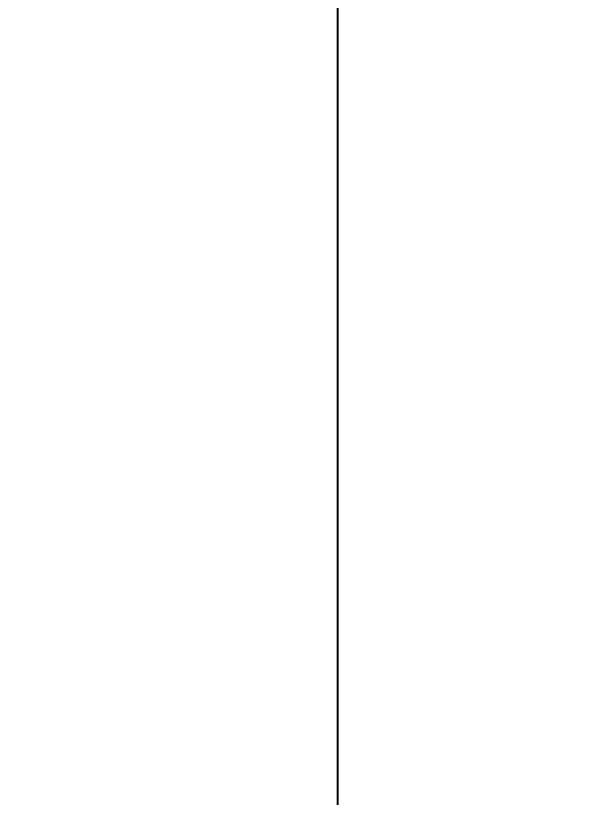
# Model space of a CAD drawing. Header units: centimetres. Extents: x 26569 to 160723, y -3143 to 14565.
# Drawn here: x 92615.1 to 92673, y -1266.9 to -1189.3 of the extents above; entities that cross this region are included whole.
import ezdxf

# ---------------------------------------------------------------- set-up
doc = ezdxf.new("R2010")
doc.units = ezdxf.units.CM
doc.header["$LTSCALE"] = 100
doc.layers.add('A-ANNO-DIMS', color=187, linetype='Continuous')
doc.layers.add('A-ELEV-01', color=255, linetype='Continuous')
doc.styles.add('Fields_100', font='act_simplex.shx', dxfattribs={"width": 0.8, "height": 20})
doc.dimstyles.new('FIELDS_100', dxfattribs={"dimscale": 0, "dimtxt": 20, "dimasz": 5, "dimexe": 5, "dimexo": 5, "dimgap": 5, "dimtad": 0, "dimdec": 0, "dimzin": 0, "dimdsep": 46, "dimtxsty": 'Fields_100', "dimblk": 'DOT', "dimcen": 0.09, "dimclrt": 50, "dimadec": 0, "dimazin": 0, "dimtfac": 1, "dimtdec": 0, "dimtix": 1, "dimtofl": 0, "dimtmove": 1, "dimatfit": 3, "dimfxl": 5, "dimfxlon": 1, "dimtolj": 1, "dimtzin": 0, "dimarcsym": 0})

# ---------------------------------------------------------------- blocks, each defined once
blk = doc.blocks.new('_Dot')
at = {"color": 0, "linetype": 'ByBlock', "lineweight": -2}
blk.add_line((-0.5, 0), (-1, 0), dxfattribs=at)
at = {"color": 0, "linetype": 'ByBlock', "const_width": 0.5}
blk.add_lwpolyline([(-0.25, 0, 1), (0.25, 0, 1)], format="xyb", close=True, dxfattribs=at)
blk = doc.blocks.new('*D914')
at = {"layer": 'A-ANNO-DIMS', "color": 0, "lineweight": -2}
for p, q in [((92533.996, -778.602), (92523.996, -778.602)), ((92528.996, -783.602), (92528.996, -1203.232)), ((92528.996, -1674.006), (92528.996, -1254.375)), ((92533.996, -1679.006), (92523.996, -1679.006))]:
    blk.add_line(p, q, dxfattribs=at)
at = {"layer": 'DEFPOINTS', "color": 0}
for p in [(92672.985, -778.602), (92528.996, -1679.006), (92672.985, -1679.006)]:
    blk.add_point(p, dxfattribs=at)
at = {"layer": 'A-ANNO-DIMS', "color": 0, "lineweight": -2, "xscale": 5, "yscale": 5, "zscale": 5}
for p, rotation in [((92528.996, -778.602), 90), ((92528.996, -1679.006), 270)]:
    blk.add_blockref('_Dot', p, dxfattribs=dict(at, rotation=rotation))
at = {"layer": 'A-ANNO-DIMS', "color": 50, "insert": (92528.996, -1228.804), "char_height": 20, "attachment_point": 5, "rotation": 90, "style": 'Fields_100'}
blk.add_mtext('\\A1;900', dxfattribs=at)

msp = doc.modelspace()

# ---------------------------------------------------------------- linework, layer by layer
at = {"layer": 'A-ELEV-01'}
msp.add_lwpolyline([(92647.076, -1006.521), (92647.076, -1606.521)], dxfattribs=at)

# ---------------------------------------------------------------- dimensions: what is measured, and where the dimension line sits
at = {"layer": 'A-ANNO-DIMS'}
dim = msp.add_linear_dim(base=(92528.996, -1679.006), p1=(92672.985, -778.602), p2=(92672.985, -1679.006), angle=90, dimstyle='FIELDS_100', override={"dimscale": 1}, dxfattribs=at)
dim.commit()
dim.dimension.update_dxf_attribs({"geometry": '*D914', "text_midpoint": (92528.996, -1228.804)})

doc.saveas('drawing.dxf')
